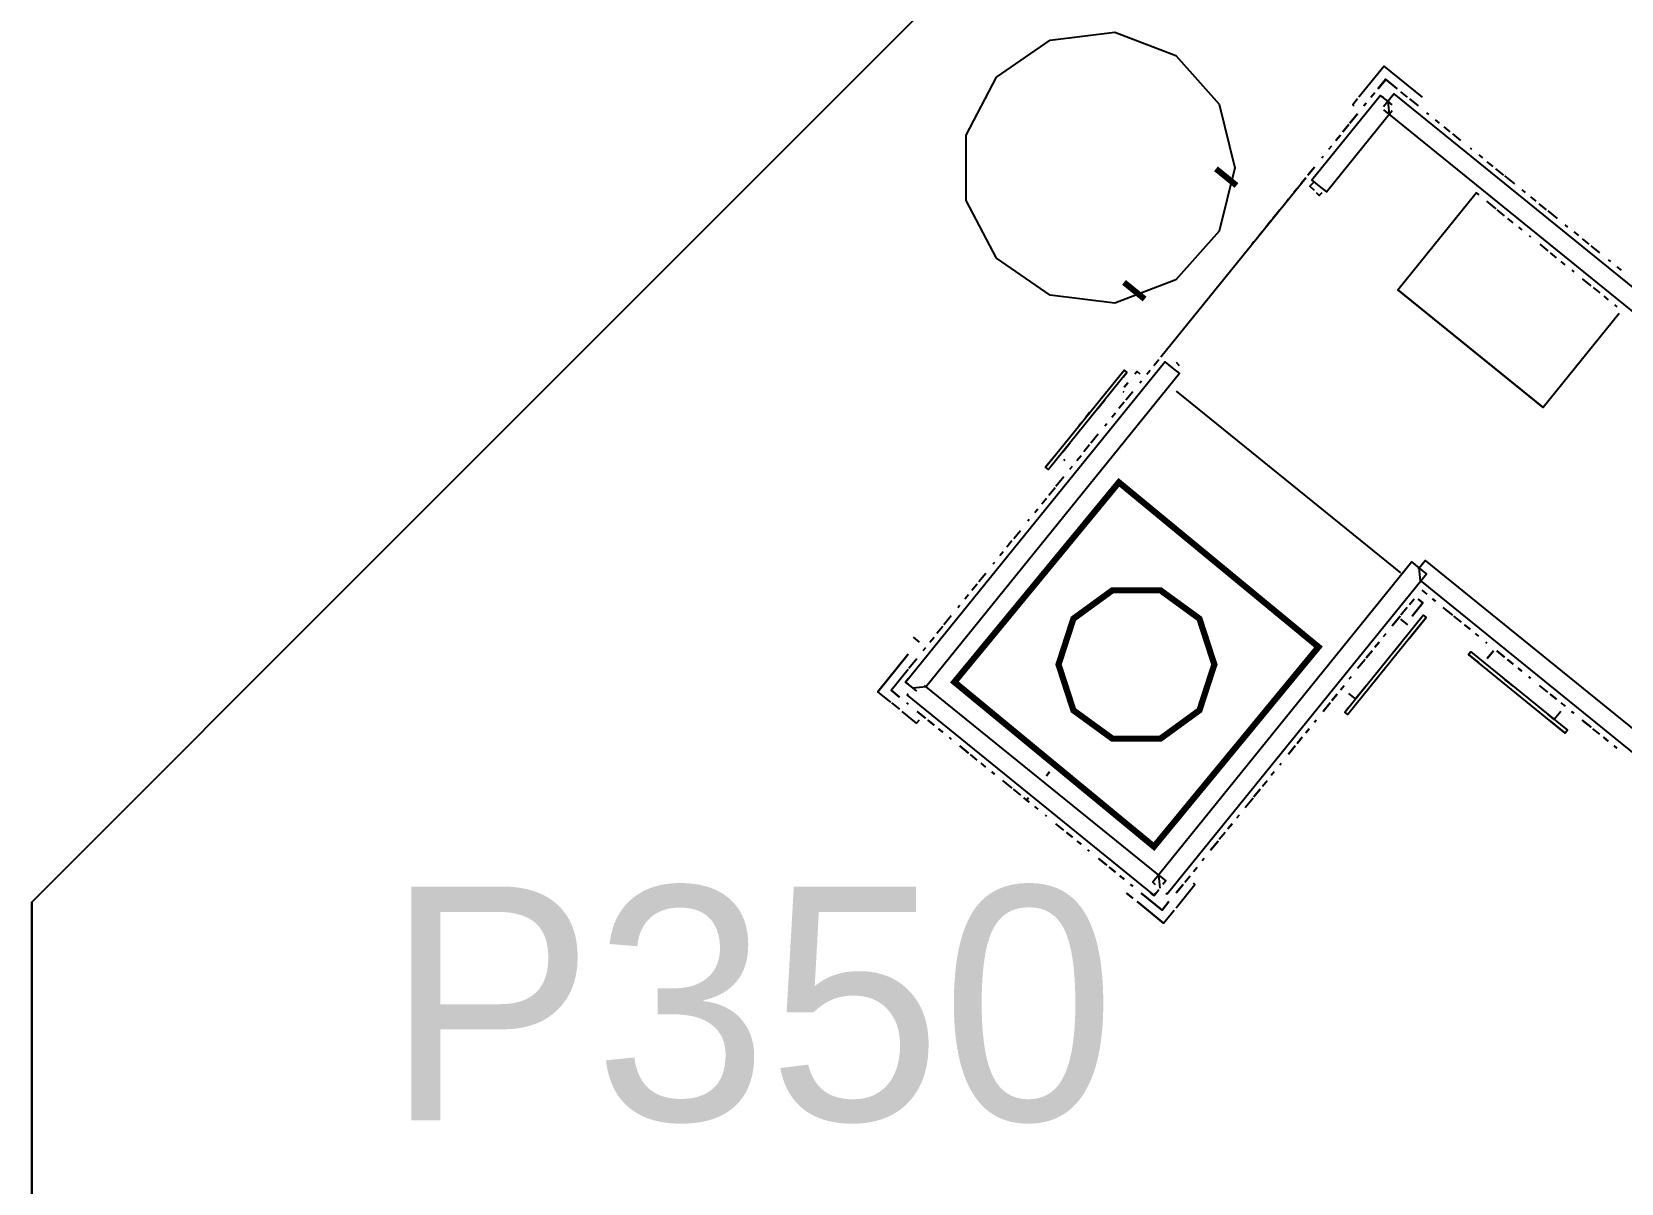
# Model space of a CAD drawing. Extents: x -57244 to 324435, y 15553 to 159369.
# Drawn here: x 147659 to 152759, y 129911 to 133604 of the extents above; entities that cross this region are included whole.
import ezdxf

# ---------------------------------------------------------------- set-up
doc = ezdxf.new("R2010")
doc.units = 0
doc.header["$LTSCALE"] = 2000
doc.header["$MEASUREMENT"] = 0
doc.linetypes.add('HIDDEN', pattern=[0.375, 0.25, -0.125])
doc.layers.add('BASE', color=253, linetype='CONTINUOUS')
doc.styles.add('TXT', font='TXT', dxfattribs={"height": 0.2})

msp = doc.modelspace()

# ---------------------------------------------------------------- linework, layer by layer
at = {"layer": 'BASE', "linetype": 'Continuous'}
for p, q in [((148764.7, 131918.5, 500), (151104.3, 134258.1, 500)), ((151998.5, 133493.6, 834), (151917.8, 133393.9, 834)), ((151978.9, 133421.6, 2942.7), (152003, 133451.4, 2944)), ((151978.9, 133421.6, 2942.7), (152003, 133451.4, 2944)), ((152003, 133451.4, 1594), (152001.3, 133449.4, 1594)), ((152039.7, 133421.6, 2944), (152003, 133451.4, 2944)), ((152005.4, 133449.4, 1594), (152003, 133451.4, 1594)), ((152003.1, 133451.3, 2944), (152005.5, 133449.4, 2944)), ((151956.4, 133393.9, 2941.6), (151969.1, 133409.5, 2942.2)), ((151956.4, 133393.9, 2941.6), (151969.1, 133409.5, 2942.2)), ((151956.4, 133393.9, 2941.6), (151969.1, 133409.5, 2942.2)), ((151993.2, 133393.9, 3974), (151996.8, 133397.5, 3974)), ((152073.9, 133393.9, 2944), (152052.3, 133411.4, 2944)), ((152073.9, 133393.9, 2944), (152052.3, 133411.4, 2944)), ((152080, 133389, 2944), (152108.2, 133366.2, 2944)), ((152080, 133389, 2944), (152108.2, 133366.2, 2944)), ((151889, 133310.7, 2938), (151913.6, 133341, 2939.3)), ((151913.6, 133341, 2939.3), (151889, 133310.7, 2938)), ((151913.6, 133341, 2939.3), (151889, 133310.7, 2938)), ((151941.3, 133375.2, 2940.8), (151933.9, 133366.2, 2940.4)), ((151933.9, 133366.2, 2940.4), (151941.3, 133375.2, 2940.8)), ((151941.3, 133375.2, 2940.8), (151933.9, 133366.2, 2940.4)), ((151996.8, 133353.5, 3974), (155955.4, 130147.9, 3974)), ((152010.4, 133381.1, 4004), (152014.8, 133338.9, 3974)), ((152142.5, 133338.4, 2944), (152135.5, 133344, 2944)), ((152142.5, 133338.4, 2944), (152135.5, 133344, 2944)), ((151885.8, 133306.7, 2937.8), (151866.5, 133282.9, 2936.8)), ((151885.8, 133306.7, 2937.8), (151866.5, 133282.9, 2936.8)), ((151866.5, 133282.9, 2936.8), (151885.8, 133306.7, 2937.8)), ((152176.7, 133310.7, 2944), (152163.3, 133321.6, 2944)), ((152176.7, 133310.7, 2944), (152163.3, 133321.6, 2944)), ((152211, 133282.9, 2944), (152191, 133299.1, 2944)), ((152211, 133282.9, 2944), (152191, 133299.1, 2944)), ((151821.6, 133227.4, 2934.4), (151830.3, 133238.2, 2934.9)), ((151821.6, 133227.4, 2934.4), (151830.3, 133238.2, 2934.9)), ((151858.1, 133272.5, 2936.3), (151844.1, 133255.2, 2935.6)), ((151858.1, 133272.5, 2936.3), (151844.1, 133255.2, 2935.6)), ((151844.1, 133255.2, 2935.6), (151858.1, 133272.5, 2936.3)), ((152245.2, 133255.2, 2944), (152218.7, 133276.6, 2944)), ((152245.2, 133255.2, 2944), (152218.7, 133276.6, 2944)), ((151799.1, 133199.7, 2933.2), (151802.6, 133203.9, 2933.4)), ((151802.6, 133203.9, 2933.4), (151799.1, 133199.7, 2933.2)), ((152274.2, 133231.7, 2944), (152279.5, 133227.4, 2944)), ((152274.2, 133231.7, 2944), (152279.5, 133227.4, 2944)), ((152302, 133209.2, 2944), (152313.8, 133199.7, 2944)), ((152302, 133209.2, 2944), (152313.8, 133199.7, 2944)), ((152348, 133171.9, 2944), (152329.7, 133186.8, 2944)), ((152348, 133171.9, 2944), (152329.7, 133186.8, 2944)), ((151282.4, 132561.6, 2905.9), (151747.1, 133135.4, 2930.5)), ((151282.4, 132561.6, 2905.9), (151747.1, 133135.4, 2930.5)), ((151747.1, 133135.4, 2930.5), (151731.7, 133116.5, 2929.7)), ((151754.2, 133144.2, 2930.8), (151774.8, 133169.7, 2931.9)), ((151774.8, 133169.7, 2931.9), (151754.2, 133144.2, 2930.8)), ((151754.2, 133144.2, 2930.8), (151774.8, 133169.7, 2931.9)), ((152382.3, 133144.2, 2944), (152357.5, 133164.3, 2944)), ((152382.3, 133144.2, 2944), (152357.5, 133164.3, 2944)), ((152385.2, 133141.8, 2944), (152416.5, 133116.5, 2944)), ((152385.2, 133141.8, 2944), (152416.5, 133116.5, 2944)), ((151719.4, 133101.2, 2929), (151709.3, 133088.7, 2928.5)), ((152440.7, 133096.9, 2944), (152450.8, 133088.7, 2944)), ((152440.7, 133096.9, 2944), (152450.8, 133088.7, 2944)), ((151663.9, 133032.6, 2926.1), (151641.9, 133005.5, 2924.9)), ((151691.6, 133066.9, 2927.5), (151686.8, 133061, 2927.3)), ((152326.9, 133061, 3008), (152357.5, 133036.2, 3008)), ((152385.2, 133013.8, 3008), (152361.2, 133033.2, 3008)), ((152468.4, 133074.4, 2944), (152485.1, 133061, 2944)), ((152468.4, 133074.4, 2944), (152485.1, 133061, 2944)), ((152519.3, 133033.2, 2944), (152496.2, 133052, 2944)), ((152519.3, 133033.2, 2944), (152496.2, 133052, 2944)), ((151636.1, 132998.4, 2924.6), (151619.4, 132977.7, 2923.7)), ((152412.9, 132991.3, 3008), (152395.4, 133005.5, 3008)), ((152523.9, 133029.5, 2944), (152553.6, 133005.5, 2944)), ((152523.9, 133029.5, 2944), (152553.6, 133005.5, 2944)), ((152587.9, 132977.7, 2944), (152579.4, 132984.6, 2944)), ((152587.9, 132977.7, 2944), (152579.4, 132984.6, 2944)), ((151580.6, 132929.9, 2921.7), (151574.5, 132922.3, 2921.3)), ((151597, 132950, 2922.5), (151608.4, 132964.1, 2923.1)), ((152429.7, 132977.7, 3008), (152440.7, 132968.8, 3008)), ((152463.9, 132950, 3008), (152468.4, 132946.4, 3008)), ((152607.1, 132962.1, 2944), (152622.1, 132950, 2944)), ((152607.1, 132962.1, 2944), (152622.1, 132950, 2944)), ((152656.4, 132922.3, 2944), (152634.9, 132939.7, 2944)), ((152656.4, 132922.3, 2944), (152634.9, 132939.7, 2944)), ((151552, 132894.5, 2920.1), (151552.9, 132895.6, 2920.2)), ((152498.2, 132922.3, 3008), (152523.9, 132901.4, 3008)), ((152551.7, 132879, 3008), (152532.5, 132894.5, 3008)), ((152690.6, 132894.5, 2944), (152662.6, 132917.2, 2944)), ((152690.6, 132894.5, 2944), (152662.6, 132917.2, 2944)), ((152579.4, 132856.5, 3008), (152566.7, 132866.8, 3008)), ((152601, 132839, 3008), (152607.1, 132834, 3008)), ((152718.1, 132872.3, 2944), (152724.9, 132866.8, 2944)), ((152718.1, 132872.3, 2944), (152724.9, 132866.8, 2944)), ((152745.9, 132849.8, 2944), (152759.2, 132839, 2944)), ((152745.9, 132849.8, 2944), (152759.2, 132839, 2944)), ((152042.7, 132776.4, 2996), (152509, 132398.8, 2996)), ((152662.6, 132789.1, 3008), (152635.2, 132811.3, 3008)), ((152669.5, 132783.5, 3008), (152690.4, 132766.6, 3008)), ((152703.8, 132755.8, 3008), (152718.1, 132744.2, 3008)), ((152738, 132728.1, 3008), (152745.9, 132721.7, 3008)), ((151260, 132533.9, 2904.7), (151275.5, 132553, 2905.5)), ((151260, 132533.9, 2904.7), (151275.5, 132553, 2905.5)), ((151331, 132544, 3974), (151341.1, 132533.9, 3974)), ((151160.7, 132495.7, 2180), (151173.3, 132511.2, 2179.9)), ((151164, 132518.8, 2179.9), (151164, 132518.8, 2580)), ((151164.5, 132463.6, 854.3), (151176.4, 132478.4, 854.3)), ((151176.4, 132478.4, 834.3), (151164.5, 132463.6, 834.3)), ((151205.6, 132514.3, 834.3), (151198.9, 132506.1, 834.3)), ((151215, 132478.4, 2692.3), (151220, 132484.5, 2692.3)), ((151215, 132478.4, 2692.3), (151220, 132484.5, 2692.3)), ((151237.5, 132506.1, 2692.3), (151247.7, 132518.7, 2692.3)), ((151237.5, 132506.1, 2692.3), (151247.7, 132518.7, 2692.3)), ((151079.3, 132395.1, 2235), (151101.8, 132422.9, 2235)), ((151101.8, 132422.9, 2525), (151079.3, 132395.1, 2525)), ((151101.8, 132422.9, 2525), (151079.3, 132395.1, 2525)), ((151108.8, 132450.6, 2180), (151109, 132450.9, 2180)), ((151164.5, 132447.6, 2525), (151160.7, 132450.6, 2525)), ((151164.5, 132447.6, 2235), (151160.7, 132450.6, 2235)), ((151170.1, 132422.9, 2692.3), (151192.2, 132450.2, 2692.3)), ((151170.1, 132422.9, 2692.3), (151192.2, 132450.2, 2692.3)), ((151331, 132451.4, 2904), (152051.4, 131868, 2904)), ((151331, 132451.4, 2904), (152051.4, 131868, 2904)), ((151331, 132451.4, 2904), (152051.4, 131868, 2904)), ((151053.5, 132382.3, 2180), (151041.4, 132367.4, 2180)), ((151125.2, 132367.4, 2692.3), (151136.8, 132381.7, 2692.3)), ((151125.2, 132367.4, 2692.3), (151136.8, 132381.7, 2692.3)), ((151164.5, 132416, 2692.3), (151147.6, 132395.1, 2692.3)), ((151164.5, 132416, 2692.3), (151147.6, 132395.1, 2692.3)), ((151025.8, 132348.1, 2180), (151019, 132339.6, 2180)), ((151102.7, 132339.6, 2692.3), (151109, 132347.4, 2692.3)), ((151102.7, 132339.6, 2692.3), (151109, 132347.4, 2692.3)), ((150989.5, 132284.2, 2235), (150967, 132256.4, 2235)), ((150967.1, 132256.4, 2525), (150989.5, 132284.2, 2525)), ((150967.1, 132256.4, 2525), (150989.5, 132284.2, 2525)), ((150998, 132313.8, 2180), (150996.5, 132311.9, 2180)), ((151053.5, 132278.9, 2692.3), (151035.3, 132256.4, 2692.3)), ((151053.5, 132278.9, 2692.3), (151035.3, 132256.4, 2692.3)), ((151081.3, 132313.2, 2692.3), (151057.8, 132284.2, 2692.3)), ((151081.3, 132313.2, 2692.3), (151057.8, 132284.2, 2692.3)), ((150970.3, 132231.6, 2525), (150973.9, 132228.7, 2525)), ((150972.6, 132229.8, 2235), (150970.3, 132231.6, 2235)), ((151012.8, 132228.7, 2692.3), (151025.8, 132244.7, 2692.3)), ((151012.8, 132228.7, 2692.3), (151025.8, 132244.7, 2692.3)), ((150970.3, 132176.1, 2692.3), (150945.4, 132145.4, 2692.3)), ((150970.3, 132176.1, 2692.3), (150945.4, 132145.4, 2692.3)), ((150990.4, 132200.9, 2692.3), (150998, 132210.4, 2692.3)), ((150990.4, 132200.9, 2692.3), (150998, 132210.4, 2692.3)), ((150923, 132117.7, 2692.3), (150942.5, 132141.9, 2692.3)), ((150923, 132117.7, 2692.3), (150942.5, 132141.9, 2692.3)), ((150878, 132062.2, 2692.3), (150887.1, 132073.4, 2692.3)), ((150878, 132062.2, 2692.3), (150887.1, 132073.4, 2692.3)), ((150900.5, 132090, 2692.3), (150914.8, 132107.6, 2692.3)), ((150900.5, 132090, 2692.3), (150914.8, 132107.6, 2692.3)), ((150859.3, 132039.1, 2692.3), (150855.6, 132034.5, 2692.3)), ((150859.3, 132039.1, 2692.3), (150855.6, 132034.5, 2692.3)), ((150803.8, 131970.6, 2692.3), (150788.2, 131951.2, 2692.3)), ((150803.8, 131970.6, 2692.3), (150788.2, 131951.2, 2692.3)), ((150810.6, 131979, 2692.3), (150831.6, 132004.8, 2692.3)), ((150810.6, 131979, 2692.3), (150831.6, 132004.8, 2692.3)), ((150776.1, 131936.3, 2692.3), (150765.7, 131923.5, 2692.3)), ((150776.1, 131936.3, 2692.3), (150765.7, 131923.5, 2692.3)), ((150698.3, 131840.3, 2692.3), (150720.6, 131867.8, 2692.3)), ((150698.3, 131840.3, 2692.3), (150720.6, 131867.8, 2692.3)), ((150748.3, 131902.1, 2692.3), (150743.2, 131895.8, 2692.3)), ((150748.3, 131902.1, 2692.3), (150743.2, 131895.8, 2692.3)), ((152115.5, 131842.4, 3974), (152111.1, 131884.6, 4004)), ((150675.8, 131812.5, 2692.3), (150692.9, 131833.5, 2692.3)), ((150675.8, 131812.5, 2692.3), (150692.9, 131833.5, 2692.3)), ((152120, 131812.5, 2904), (152135.5, 131799.9, 2904)), ((152120, 131812.5, 2904), (152135.5, 131799.9, 2904)), ((152120, 131812.5, 2904), (152135.5, 131799.9, 2904)), ((150630.9, 131757, 2692.3), (150637.4, 131765, 2692.3)), ((150630.9, 131757, 2692.3), (150637.4, 131765, 2692.3)), ((150653.4, 131784.8, 2692.3), (150665.1, 131799.3, 2692.3)), ((150653.4, 131784.8, 2692.3), (150665.1, 131799.3, 2692.3)), ((151968.7, 131757, 3474), (151969.1, 131757.5, 3474)), ((152072.1, 131757, 2692.3), (152052.3, 131732.6, 2692.3)), ((152072.1, 131757, 2692.3), (152052.3, 131732.6, 2692.3)), ((152080, 131766.9, 2692.3), (152094.5, 131784.8, 2692.3)), ((152080, 131766.9, 2692.3), (152094.5, 131784.8, 2692.3)), ((152154.2, 131784.8, 2904), (152163.3, 131777.5, 2904)), ((152163.3, 131777.5, 2904), (152154.2, 131784.8, 2904)), ((152163.3, 131777.5, 2904), (152154.2, 131784.8, 2904)), ((152218.7, 131732.5, 2904), (152188.5, 131757, 2904)), ((152218.7, 131732.5, 2904), (152188.5, 131757, 2904)), ((152218.7, 131732.5, 2904), (152188.5, 131757, 2904)), ((150609.6, 131730.8, 2692.3), (150586, 131701.6, 2692.3)), ((150609.6, 131730.8, 2692.3), (150586, 131701.6, 2692.3)), ((152049.6, 131729.3, 2692.3), (152024.5, 131698.3, 2692.3)), ((152024.5, 131698.3, 2692.3), (152049.6, 131729.3, 2692.3)), ((152075.1, 131701.6, 1675), (152052.3, 131720.1, 1675)), ((152246.5, 131710.1, 2904), (152222.7, 131729.3, 2904)), ((152246.5, 131710.1, 2904), (152222.7, 131729.3, 2904)), ((152246.5, 131710.1, 2904), (152222.7, 131729.3, 2904)), ((150507.9, 131646.1, 1590), (150488.3, 131661.9, 1590)), ((150541, 131646.1, 2692.3), (150554.1, 131662.2, 2692.3)), ((150541, 131646.1, 2692.3), (150554.1, 131662.2, 2692.3)), ((150581.9, 131696.5, 2692.3), (150563.5, 131673.8, 2692.3)), ((150581.9, 131696.5, 2692.3), (150563.5, 131673.8, 2692.3)), ((151996.8, 131664.1, 2692.3), (152004.7, 131673.8, 2692.3)), ((151996.8, 131664.1, 2692.3), (152004.7, 131673.8, 2692.3)), ((152075.1, 131701.6, 1385), (152073.2, 131703.1, 1385)), ((152257, 131701.6, 2904), (152274.2, 131687.6, 2904)), ((152274.2, 131687.6, 2904), (152257, 131701.6, 2904)), ((152274.2, 131687.6, 2904), (152257, 131701.6, 2904)), ((152302, 131665.1, 2904), (152291.3, 131673.8, 2904)), ((152302, 131665.1, 2904), (152291.3, 131673.8, 2904)), ((152302, 131665.1, 2904), (152291.3, 131673.8, 2904)), ((150470.9, 131607.1, 834.3), (150373.9, 131487.3, 834.3)), ((150526.4, 131628, 2692.3), (150518.6, 131618.3, 2692.3)), ((150526.4, 131628, 2692.3), (150518.6, 131618.3, 2692.3)), ((151959.7, 131618.3, 2692.3), (151941.3, 131595.6, 2692.3)), ((151941.3, 131595.6, 2692.3), (151959.7, 131618.3, 2692.3)), ((151969.1, 131629.8, 2692.3), (151982.2, 131646.1, 2692.3)), ((151982.2, 131646.1, 2692.3), (151969.1, 131629.8, 2692.3)), ((152031.6, 131618.3, 1675), (152054.1, 131646.1, 1675)), ((152031.6, 131618.3, 1385), (152054.1, 131646.1, 1385)), ((152031.6, 131618.3, 1675), (152054.1, 131646.1, 1675)), ((152269, 131606.3, 2290), (152302, 131579.6, 2290)), ((152329.7, 131642.7, 2904), (152325.5, 131646.1, 2904)), ((152329.7, 131642.7, 2904), (152325.5, 131646.1, 2904)), ((152329.7, 131642.7, 2904), (152325.5, 131646.1, 2904)), ((152329.7, 131593.9, 2635), (152349.5, 131618.3, 2635)), ((152349.5, 131618.3, 2345), (152329.7, 131593.9, 2345)), ((152357.5, 131646, 3474), (152357.4, 131646.1, 3474)), ((152385.2, 131597.7, 2904), (152359.8, 131618.3, 2904)), ((152359.8, 131618.3, 2904), (152385.2, 131597.7, 2904)), ((152359.8, 131618.3, 2904), (152385.2, 131597.7, 2904)), ((150416.1, 131491.7, 2692.3), (150470.9, 131559.5, 2692.3)), ((150473.6, 131562.8, 2692.3), (150498.7, 131593.7, 2692.3)), ((150473.6, 131562.8, 2692.3), (150498.7, 131593.7, 2692.3)), ((151937.3, 131590.6, 2692.3), (151913.6, 131561.3, 2692.3)), ((151937.3, 131590.6, 2692.3), (151913.6, 131561.3, 2692.3)), ((151996.8, 131556.2, 1330), (152002.1, 131562.8, 1330)), ((152024.5, 131590.5, 1330), (152024.6, 131590.6, 1330)), ((152322.7, 131562.8, 2290), (152329.7, 131557.1, 2290)), ((152394, 131590.6, 2904), (152412.9, 131575.3, 2904)), ((152412.9, 131575.3, 2904), (152394, 131590.6, 2904)), ((152412.9, 131575.3, 2904), (152394, 131590.6, 2904)), ((152428.3, 131562.8, 2904), (152440.7, 131552.8, 2904)), ((152440.7, 131552.8, 2904), (152428.3, 131562.8, 2904)), ((152440.7, 131552.8, 2904), (152428.3, 131562.8, 2904)), ((150486.4, 131499.1, 4004), (150528.6, 131503.6, 3974)), ((151275.5, 130898.8, 3974), (150524, 131507.3, 3974)), ((151858.1, 131492.8, 2692.3), (151869.9, 131507.3, 2692.3)), ((151858.1, 131492.8, 2692.3), (151869.9, 131507.3, 2692.3)), ((151892.3, 131535.1, 2692.3), (151885.8, 131527, 2692.3)), ((151892.3, 131535.1, 2692.3), (151885.8, 131527, 2692.3)), ((151941.8, 131507.3, 1675), (151907.1, 131464.4, 1675)), ((151969.1, 131522, 1330), (151979.7, 131535.1, 1330)), ((152357.5, 131534.7, 2290), (152356.9, 131535.1, 2290)), ((152412.9, 131505.2, 2635), (152385.2, 131527.7, 2635)), ((152412.9, 131505.2, 2345), (152385.2, 131527.7, 2345)), ((152412.9, 131505.2, 2635), (152385.2, 131527.7, 2635)), ((152468.4, 131530.3, 2904), (152462.6, 131535.1, 2904)), ((152462.6, 131535.1, 2904), (152468.4, 131530.3, 2904)), ((152462.6, 131535.1, 2904), (152468.4, 131530.3, 2904)), ((152523.9, 131485.4, 2904), (152496.8, 131507.3, 2904)), ((152523.9, 131485.4, 2904), (152496.8, 131507.3, 2904)), ((152523.9, 131485.4, 2904), (152496.8, 131507.3, 2904)), ((150416.1, 131491.7, 2692.3), (150443.2, 131469.8, 2692.3)), ((150417.6, 131451.9, 854.3), (150443.2, 131431.2, 854.3)), ((150465.3, 131451.9, 2692.3), (150470.9, 131447.3, 2692.3)), ((150465.3, 131451.9, 2692.3), (150470.9, 131447.3, 2692.3)), ((151825, 131451.9, 2692.3), (151802.6, 131424.2, 2692.3)), ((151802.6, 131424.2, 2692.3), (151825, 131451.9, 2692.3)), ((151847.4, 131479.6, 2692.3), (151830.3, 131458.5, 2692.3)), ((151830.3, 131458.5, 2692.3), (151847.4, 131479.6, 2692.3)), ((152440.7, 131467.3, 2290), (152425.5, 131479.6, 2290)), ((152468.4, 131444.8, 2290), (152459.8, 131451.9, 2290)), ((152531.1, 131479.6, 2904), (152551.7, 131462.9, 2904)), ((152551.7, 131462.9, 2904), (152531.1, 131479.6, 2904)), ((152551.7, 131462.9, 2904), (152531.1, 131479.6, 2904)), ((152565.3, 131451.9, 2904), (152579.4, 131440.5, 2904)), ((152565.3, 131451.9, 2904), (152579.4, 131440.5, 2904)), ((152565.3, 131451.9, 2904), (152579.4, 131440.5, 2904)), ((150499.5, 131424.1, 2692.3), (150526.4, 131402.4, 2692.3)), ((150526.4, 131402.4, 2692.3), (150499.5, 131424.1, 2692.3)), ((151881.8, 131414.1, 1329.9), (151872.4, 131421.7, 1329.9)), ((152494, 131424.1, 2290), (152496.2, 131422.4, 2290)), ((152544.7, 131398.5, 2635), (152523.9, 131415.4, 2635)), ((152607.1, 131418, 2904), (152599.6, 131424.1, 2904)), ((152599.6, 131424.1, 2904), (152607.1, 131418, 2904)), ((152599.6, 131424.1, 2904), (152607.1, 131418, 2904)), ((150554.1, 131379.9, 2692.3), (150533.8, 131396.4, 2692.3)), ((150533.8, 131396.4, 2692.3), (150554.1, 131379.9, 2692.3)), ((150581.9, 131357.4, 2692.3), (150568, 131368.6, 2692.3)), ((150568, 131368.6, 2692.3), (150581.9, 131357.4, 2692.3)), ((151747.1, 131355.7, 2692.3), (151757.6, 131368.6, 2692.3)), ((151757.6, 131368.6, 2692.3), (151747.1, 131355.7, 2692.3)), ((151774.8, 131390, 2692.3), (151780, 131396.4, 2692.3)), ((151780, 131396.4, 2692.3), (151774.8, 131390, 2692.3)), ((152633.9, 131396.4, 2904), (152662.6, 131373.1, 2904)), ((152662.6, 131373.1, 2904), (152633.9, 131396.4, 2904)), ((152662.6, 131373.1, 2904), (152633.9, 131396.4, 2904)), ((152690.4, 131350.6, 2904), (152668.1, 131368.6, 2904)), ((152690.4, 131350.6, 2904), (152668.1, 131368.6, 2904)), ((152690.4, 131350.6, 2904), (152668.1, 131368.6, 2904)), ((150602.3, 131340.9, 2692.3), (150609.6, 131335, 2692.3)), ((150602.3, 131340.9, 2692.3), (150609.6, 131335, 2692.3)), ((150636.6, 131313.1, 2692.3), (150665.1, 131290, 2692.3)), ((150665.1, 131290, 2692.3), (150636.6, 131313.1, 2692.3)), ((151691.6, 131287.2, 2692.3), (151712.6, 131313.1, 2692.3)), ((151712.6, 131313.1, 2692.3), (151691.6, 131287.2, 2692.3)), ((151719.4, 131321.5, 2692.3), (151735.1, 131340.9, 2692.3)), ((151735.1, 131340.9, 2692.3), (151719.4, 131321.5, 2692.3)), ((152718.1, 131328.1, 2904), (152702.4, 131340.9, 2904)), ((152702.4, 131340.9, 2904), (152718.1, 131328.1, 2904)), ((152702.4, 131340.9, 2904), (152718.1, 131328.1, 2904)), ((152736.6, 131313.1, 2904), (152745.9, 131305.7, 2904)), ((152745.9, 131305.7, 2904), (152736.6, 131313.1, 2904)), ((152745.9, 131305.7, 2904), (152736.6, 131313.1, 2904)), ((150692.9, 131267.6, 2692.3), (150670.8, 131285.4, 2692.3)), ((150692.9, 131267.6, 2692.3), (150670.8, 131285.4, 2692.3)), ((150720.6, 131245.1, 2692.3), (150705.1, 131257.7, 2692.3)), ((150720.6, 131245.1, 2692.3), (150705.1, 131257.7, 2692.3)), ((151663.9, 131252.9, 2692.3), (151667.7, 131257.7, 2692.3)), ((151663.9, 131252.9, 2692.3), (151667.7, 131257.7, 2692.3)), ((150739.3, 131229.9, 2692.3), (150748.3, 131222.6, 2692.3)), ((150748.3, 131222.6, 2692.3), (150739.3, 131229.9, 2692.3)), ((150773.6, 131202.2, 2692.3), (150803.8, 131177.7, 2692.3)), ((150773.6, 131202.2, 2692.3), (150803.8, 131177.7, 2692.3)), ((150914.8, 131217.8, 2692.3), (150924.6, 131229.9, 2692.3)), ((150924.6, 131229.9, 2692.3), (150914.8, 131217.8, 2692.3)), ((151608.4, 131184.4, 2692.3), (151622.8, 131202.2, 2692.3)), ((151608.4, 131184.4, 2692.3), (151622.8, 131202.2, 2692.3)), ((151645.2, 131229.9, 2692.3), (151636.1, 131218.7, 2692.3)), ((151645.2, 131229.9, 2692.3), (151636.1, 131218.7, 2692.3)), ((150807.9, 131174.4, 2692.3), (150831.6, 131155.2, 2692.3)), ((150807.9, 131174.4, 2692.3), (150831.6, 131155.2, 2692.3)), ((150859.3, 131132.8, 2692.3), (150842.1, 131146.7, 2692.3)), ((151552.9, 131115.9, 2692.3), (151577.8, 131146.7, 2692.3)), ((151552.9, 131115.9, 2692.3), (151577.8, 131146.7, 2692.3)), ((151580.6, 131150.2, 2692.3), (151600.3, 131174.4, 2692.3)), ((151600.3, 131174.4, 2692.3), (151580.6, 131150.2, 2692.3)), ((150876.4, 131118.9, 2692.3), (150887.1, 131110.3, 2692.3)), ((150876.4, 131118.9, 2692.3), (150887.1, 131110.3, 2692.3)), ((150910.6, 131091.2, 2692.3), (150914.8, 131087.8, 2692.3)), ((150910.6, 131091.2, 2692.3), (150914.8, 131087.8, 2692.3)), ((150970.3, 131042.9, 2692.3), (150944.9, 131063.5, 2692.3)), ((150970.3, 131042.9, 2692.3), (150944.9, 131063.5, 2692.3)), ((151497.4, 131047.4, 2692.3), (151510.4, 131063.5, 2692.3)), ((151510.4, 131063.5, 2692.3), (151497.4, 131047.4, 2692.3)), ((151532.9, 131091.2, 2692.3), (151525.2, 131081.6, 2692.3)), ((151532.9, 131091.2, 2692.3), (151525.2, 131081.6, 2692.3)), ((150979.2, 131035.7, 2692.3), (150998, 131020.4, 2692.3)), ((150998, 131020.4, 2692.3), (150979.2, 131035.7, 2692.3)), ((151025.8, 130998, 2692.3), (151013.4, 131008, 2692.3)), ((151013.4, 131008, 2692.3), (151025.8, 130998, 2692.3)), ((151441.9, 130978.9, 2692.3), (151465.5, 131008, 2692.3)), ((151465.5, 131008, 2692.3), (151441.9, 130978.9, 2692.3)), ((151488, 131035.7, 2692.3), (151469.7, 131013.1, 2692.3)), ((151488, 131035.7, 2692.3), (151469.7, 131013.1, 2692.3)), ((151053.5, 130975.5, 2692.3), (151047.7, 130980.2, 2692.3)), ((151053.5, 130975.5, 2692.3), (151047.7, 130980.2, 2692.3)), ((151081.9, 130952.5, 2692.3), (151109, 130930.6, 2692.3)), ((151109, 130930.6, 2692.3), (151081.9, 130952.5, 2692.3)), ((151420.6, 130952.5, 2692.3), (151414.2, 130944.6, 2692.3)), ((151420.6, 130952.5, 2692.3), (151414.2, 130944.6, 2692.3)), ((151116.2, 130924.7, 2692.3), (151136.8, 130908.1, 2692.3)), ((151136.8, 130908.1, 2692.3), (151116.2, 130924.7, 2692.3)), ((151164.5, 130885.6, 2692.3), (151150.5, 130897, 2692.3)), ((151150.5, 130897, 2692.3), (151164.5, 130885.6, 2692.3)), ((151274.7, 130899.4, 3974), (151279.1, 130857.2, 4004)), ((151358.7, 130876.1, 2692.3), (151375.6, 130897, 2692.3)), ((151358.7, 130876.1, 2692.3), (151375.6, 130897, 2692.3)), ((151386.4, 130910.3, 2692.3), (151398.1, 130924.7, 2692.3)), ((151386.4, 130910.3, 2692.3), (151398.1, 130924.7, 2692.3)), ((151171.3, 130841.5, 854.3), (151192.2, 130824.6, 854.3)), ((151192.2, 130824.6, 834.3), (151171.3, 130841.5, 834.3)), ((151184.7, 130869.3, 2692.3), (151192.2, 130863.2, 2692.3)), ((151192.2, 130863.2, 2692.3), (151184.7, 130869.3, 2692.3)), ((151286.5, 130786.9, 2692.3), (151219, 130841.5, 2692.3)), ((151279.1, 130857.2, 4004), (151279.1, 130857.2, 4004)), ((151353.2, 130869.3, 2692.3), (151331, 130841.8, 2692.3)), ((151331, 130841.8, 2692.3), (151353.2, 130869.3, 2692.3)), ((151290.9, 130744.7, 834.3), (151205.6, 130813.8, 834.3)), ((151308.2, 130813.8, 2692.3), (151286.5, 130786.9, 2692.3))]:
    msp.add_line(p, q, dxfattribs=at)
for points, elevation in [([(156405.2, 131646.1), (153797.7, 134258.1), (151104.3, 134258.1), (148764.7, 131918.5)], 800), ([(156405.2, 131646.1), (153797.7, 134258.1), (151104.3, 134258.1), (148764.7, 131918.5)], 800), ([(152121.6, 133393.9), (151998.5, 133493.6), (151917.8, 133393.9)], 854), ([(152005.4, 133449.4), (152003, 133451.4), (152001.3, 133449.4)], 1594), ([(152001.4, 133449.4), (152003, 133451.4), (152005.4, 133449.4)], 1594), ([(151913.6, 133388.6), (151897.8, 133369.2), (151901.6, 133366.2)], 834), ([(151913.6, 133388.6), (151897.8, 133369.2), (151901.6, 133366.2)], 854), ([(151774.8, 133094.4), (151760.2, 133109.1), (151774.8, 133123.8)], 3974), ([(151780.5, 133088.7), (151790.2, 133079.1), (151799.8, 133088.7)], 3974), ([(152753.1, 132700.3), (152509, 132398.8), (152042.7, 132776.4), (152294.4, 133087.3), (152302, 133081.2)], 3008), ([(151215.7, 132506.1), (151205.6, 132514.3), (151198.9, 132506.1)], 854.3), ([(148764.7, 126274.6), (147658.6, 126274.6), (147658.6, 130812.4), (148764.7, 131918.5)], 800), ([(148764.7, 126274.6), (147658.6, 126274.6), (147658.6, 130812.4), (148764.7, 131918.5)], 800), ([(152107.8, 131783.8), (152122.6, 131771.8), (152088.2, 131729.3)], 834.3), ([(152088.2, 131729.3), (152122.6, 131771.8), (152107.8, 131783.8)], 854.3), ([(150415.4, 131453.6), (150373.9, 131487.3), (150470.9, 131607.1)], 854.3), ([(152276.5, 131615.6), (152587.5, 131363.9), (152579.9, 131354.6), (152269, 131606.3)], 2690), ([(150443.2, 131469.8), (150416.1, 131491.7), (150470.9, 131559.5)], 2692.3), ([(151941.8, 131507.3), (151907.1, 131464.4), (151885.8, 131481.6)], 1675), ([(150506.1, 131396.4), (150498.2, 131386.6), (150451.9, 131424.1)], 854.3), ([(152565.5, 131424.1), (152544.7, 131398.5), (152523.9, 131415.4)], 2635), ([(150842.1, 131146.7), (150851.3, 131139.3), (150859.3, 131132.8)], 2692.3), ([(150857.2, 131146.7), (150851.3, 131139.3), (150857.2, 131146.7)], 2692.3), ([(151219, 130841.5), (151286.5, 130786.9), (151308.2, 130813.8)], 2692.3), ([(151331, 130794.1), (151391.6, 130869), (151386.4, 130873.2)], 854.3), ([(147658.6, 130812.4), (147658.6, 126274.6), (148764.7, 126274.6)], 500), ([(151205.6, 130813.8), (151290.9, 130744.7), (151324.4, 130786)], 854.3)]:
    msp.add_lwpolyline(points, dxfattribs=dict(at, elevation=elevation))
at = {"layer": 'BASE', "linetype": 'HIDDEN', "elevation": 3004}
msp.add_lwpolyline([(151469.5, 133371.2), (151519.6, 133167.9), (151469.5, 132964.6), (151330.6, 132807.8), (151134.8, 132733.6), (150926.9, 132758.8), (150754.6, 132877.8), (150657.3, 133063.2), (150657.3, 133272.6), (150754.6, 133458), (150926.9, 133577), (151134.8, 133602.2), (151330.6, 133528)], close=True, dxfattribs=at)
at = {"layer": 'BASE', "linetype": 'HIDDEN', "elevation": 804}
for points in [[(150754.6, 133458), (150926.9, 133577), (151134.8, 133602.2), (151330.6, 133528), (151469.5, 133371.2), (151519.6, 133167.9)], [(150754.6, 132877.8), (150657.3, 133063.2), (150657.3, 133272.6)]]:
    msp.add_lwpolyline(points, dxfattribs=at)
at = {"layer": 'BASE', "linetype": 'Continuous', "extrusion": (-0.021041, -0.025979, 0.999441), "elevation": -3722.9}
msp.add_lwpolyline([(34129.3, 199321.1), (34129.3, 199359.4), (34176.6, 199359.4)], dxfattribs=at)
at = {"layer": 'BASE', "linetype": 'Continuous'}
for points, const_width, elevation in [([(151465.7, 133164.9), (151523.9, 133117.7), (151518, 133110.4), (151459.8, 133157.6)], 10, 3004), ([(151223.1, 132746.1), (151229, 132753.4), (151170.7, 132800.6), (151164.8, 132793.3)], 10, 3004), ([(151147.4, 132158.7), (151787.9, 131630.7), (151259.9, 130990.3), (150619.5, 131518.2)], 20, 2702.3), ([(151126.4, 131336.7), (151001.4, 131427.5), (150953.7, 131574.5), (151001.4, 131721.4), (151126.4, 131812.3), (151280.9, 131812.3), (151405.9, 131721.4), (151453.7, 131574.5), (151405.9, 131427.5), (151280.9, 131336.7)], 20, 3582.3)]:
    msp.add_lwpolyline(points, close=True, dxfattribs=dict(at, const_width=const_width, elevation=elevation))
at = {"layer": 'BASE', "linetype": 'Continuous', "const_width": 10, "elevation": 834}
msp.add_lwpolyline([(151192.2, 132783.1), (151229, 132753.4)], dxfattribs=at)
at = {"layer": 'BASE', "linetype": 'Continuous', "extrusion": (-0.549584, 0.445105, 0.706993), "elevation": -22417.6}
msp.add_lwpolyline([(-198222.2, 27339.9), (-198222.2, 27322.6), (-198212.3, 27322.6)], dxfattribs=at)
at = {"layer": 'BASE', "linetype": 'Continuous', "extrusion": (-0.445, -0.54953, 0.707101), "elevation": -137332.7}
msp.add_lwpolyline([(35248.4, 142950.6), (39327, 142950.6), (39327, 142974)], dxfattribs=at)
at = {"layer": 'BASE', "linetype": 'Continuous', "extrusion": (0.777179, -0.62928, 3.14608e-05), "elevation": 35343.1}
msp.add_lwpolyline([(198023.5, 1328.8), (198108.4, 1328.8), (198108.4, 1728.9)], dxfattribs=at)
at = {"layer": 'BASE', "linetype": 'Continuous', "extrusion": (-0.549146, 0.444648, 0.707621), "elevation": -21688.4}
msp.add_lwpolyline([(-196909.5, 26636.5), (-196896.3, 26636.5), (-196896.3, 26651.7)], dxfattribs=at)
at = {"layer": 'BASE', "linetype": 'Continuous', "extrusion": (-0.44515, -0.549702, 0.706873), "elevation": -136444}
msp.add_lwpolyline([(34192.7, 141979.7), (34192.7, 141972.1), (35212.7, 141972.1), (35212.7, 142006.3)], dxfattribs=at)
at = {"layer": 'BASE', "linetype": 'Continuous', "extrusion": (0.777322, -0.629103, 3.14505e-05), "elevation": 35387.9}
msp.add_lwpolyline([(197748.9, 1328.8), (197700.4, 1328.8), (197700.4, 1728.9)], dxfattribs=at)
at = {"layer": 'BASE', "linetype": 'Continuous', "extrusion": (-0.62924, -0.777211, 4.33899e-05), "elevation": -197761.5}
msp.add_lwpolyline([(35341.1, 1683.6), (35341.1, 1393.5), (35313.8, 1393.5)], dxfattribs=at)
at = {"layer": 'BASE', "linetype": 'Continuous', "extrusion": (-0.777039, 0.629452, 3.88461e-05), "elevation": -35287.1}
msp.add_lwpolyline([(-197716.2, 1731.4), (-197716.2, 1331.3), (-197732.1, 1331.3)], dxfattribs=at)
at = {"layer": 'BASE', "linetype": 'Continuous', "extrusion": (-0.629241, -0.77721, 4.339e-05), "elevation": -198111.6}
msp.add_lwpolyline([(35851.2, 2353.6), (35877.9, 2353.6), (35877.9, 2643.6)], dxfattribs=at)
at = {"layer": 'BASE', "linetype": 'Continuous', "extrusion": (-0.629276, -0.777182, 3.14607e-05), "elevation": -198101.2}
msp.add_lwpolyline([(35857.6, 2296.2), (35924, 2296.2), (35924, 2696.3)], dxfattribs=at)
at = {"layer": 'BASE', "linetype": 'Continuous', "extrusion": (0.445115, 0.549625, 0.706954), "elevation": 142089.7}
msp.add_lwpolyline([(-35180.6, -136409.7), (-35206.7, -136409.7), (-35206.7, -136389.1)], dxfattribs=at)
at = {"layer": 'BASE', "linetype": 'Continuous', "extrusion": (-0.444342, -0.55047, 0.706784), "elevation": -136775.8}
msp.add_lwpolyline([(35521.6, 141575.4), (35521.6, 141561.6), (35509.5, 141561.6)], dxfattribs=at)
at = {"layer": 'BASE', "linetype": 'Continuous'}
for points in [[(152024.5, 133369.6, 3985.8), (152010.4, 133381.1, 4004), (151987.1, 133399.9, 3974), (151766.9, 133128, 3974), (151790.2, 133109.1, 4004), (151813.5, 133090.2, 3974), (152024.5, 133350.9, 3974)], [(151996.8, 133364.3, 3982.4), (152010.4, 133381.1, 4004), (152029.3, 133404.4, 3974), (156016.4, 130175.7, 3974)], [(150498.7, 131489.3, 3988.3), (150486.4, 131499.1, 4004), (150463.1, 131518, 3974), (151295.1, 132545.4, 3974), (151318.4, 132526.5, 4004), (151341.7, 132507.6, 3974), (150526.4, 131500.8, 3974)], [(151131.2, 132478.4, 2180), (151164, 132518.8, 2179.9), (151173.3, 132511.2, 2179.9), (151173.3, 132511.2, 2580), (150921.6, 132200.2, 2580), (150912.3, 132207.8, 2580)], [(150942.5, 132245.2, 2180), (150912.3, 132207.8, 2180), (150912.3, 132207.8, 2580), (151164, 132518.8, 2580), (151173.3, 132511.2, 2580)], [(152107.8, 131880.5, 3998.7), (152111.1, 131884.6, 4004), (152130, 131907.9, 3974), (155325.6, 129320.2, 3974), (155306.7, 129296.9, 4004), (155299.4, 129287.9, 3992.4)], [(151298.5, 130841.5, 3979), (151302.4, 130838.4, 3974), (152134.4, 131865.7, 3974), (152111.1, 131884.6, 4004), (152087.8, 131903.5, 3974), (151255.8, 130876.1, 3974), (151264.3, 130869.3, 3984.9)], [(152124.1, 131732.6, 1730), (152133.5, 131725.1, 1730), (151881.8, 131414.1, 1730), (151872.4, 131421.7, 1730), (152124.1, 131732.6, 1730), (152124.2, 131732.6, 1330), (152126.6, 131730.6, 1330)], [(152276.5, 131615.6, 2290), (152276.5, 131615.6, 2690), (152269, 131606.3, 2690), (152269, 131606.3, 2290), (152276.5, 131615.6, 2290), (152297.6, 131598.6, 2290)]]:
    msp.add_polyline3d(points, dxfattribs=at)
at = {"layer": 'BASE', "linetype": 'HIDDEN'}
msp.add_polyline3d([(151205.5, 132760.4, 3004), (151164.8, 132793.3, 3004), (151170.7, 132800.6, 3004), (151215.6, 132764.2, 3004), (151215.6, 132764.2, 834), (151205.5, 132760.4, 834)], dxfattribs=at)

# ---------------------------------------------------------------- texts
at = {"layer": 'BASE', "color": 7, "linetype": 'Continuous', "style": 'TXT'}
msp.add_text('P350', height=750, dxfattribs=at).set_placement((148794.2, 130112.3, 33950))

doc.saveas('drawing.dxf')
